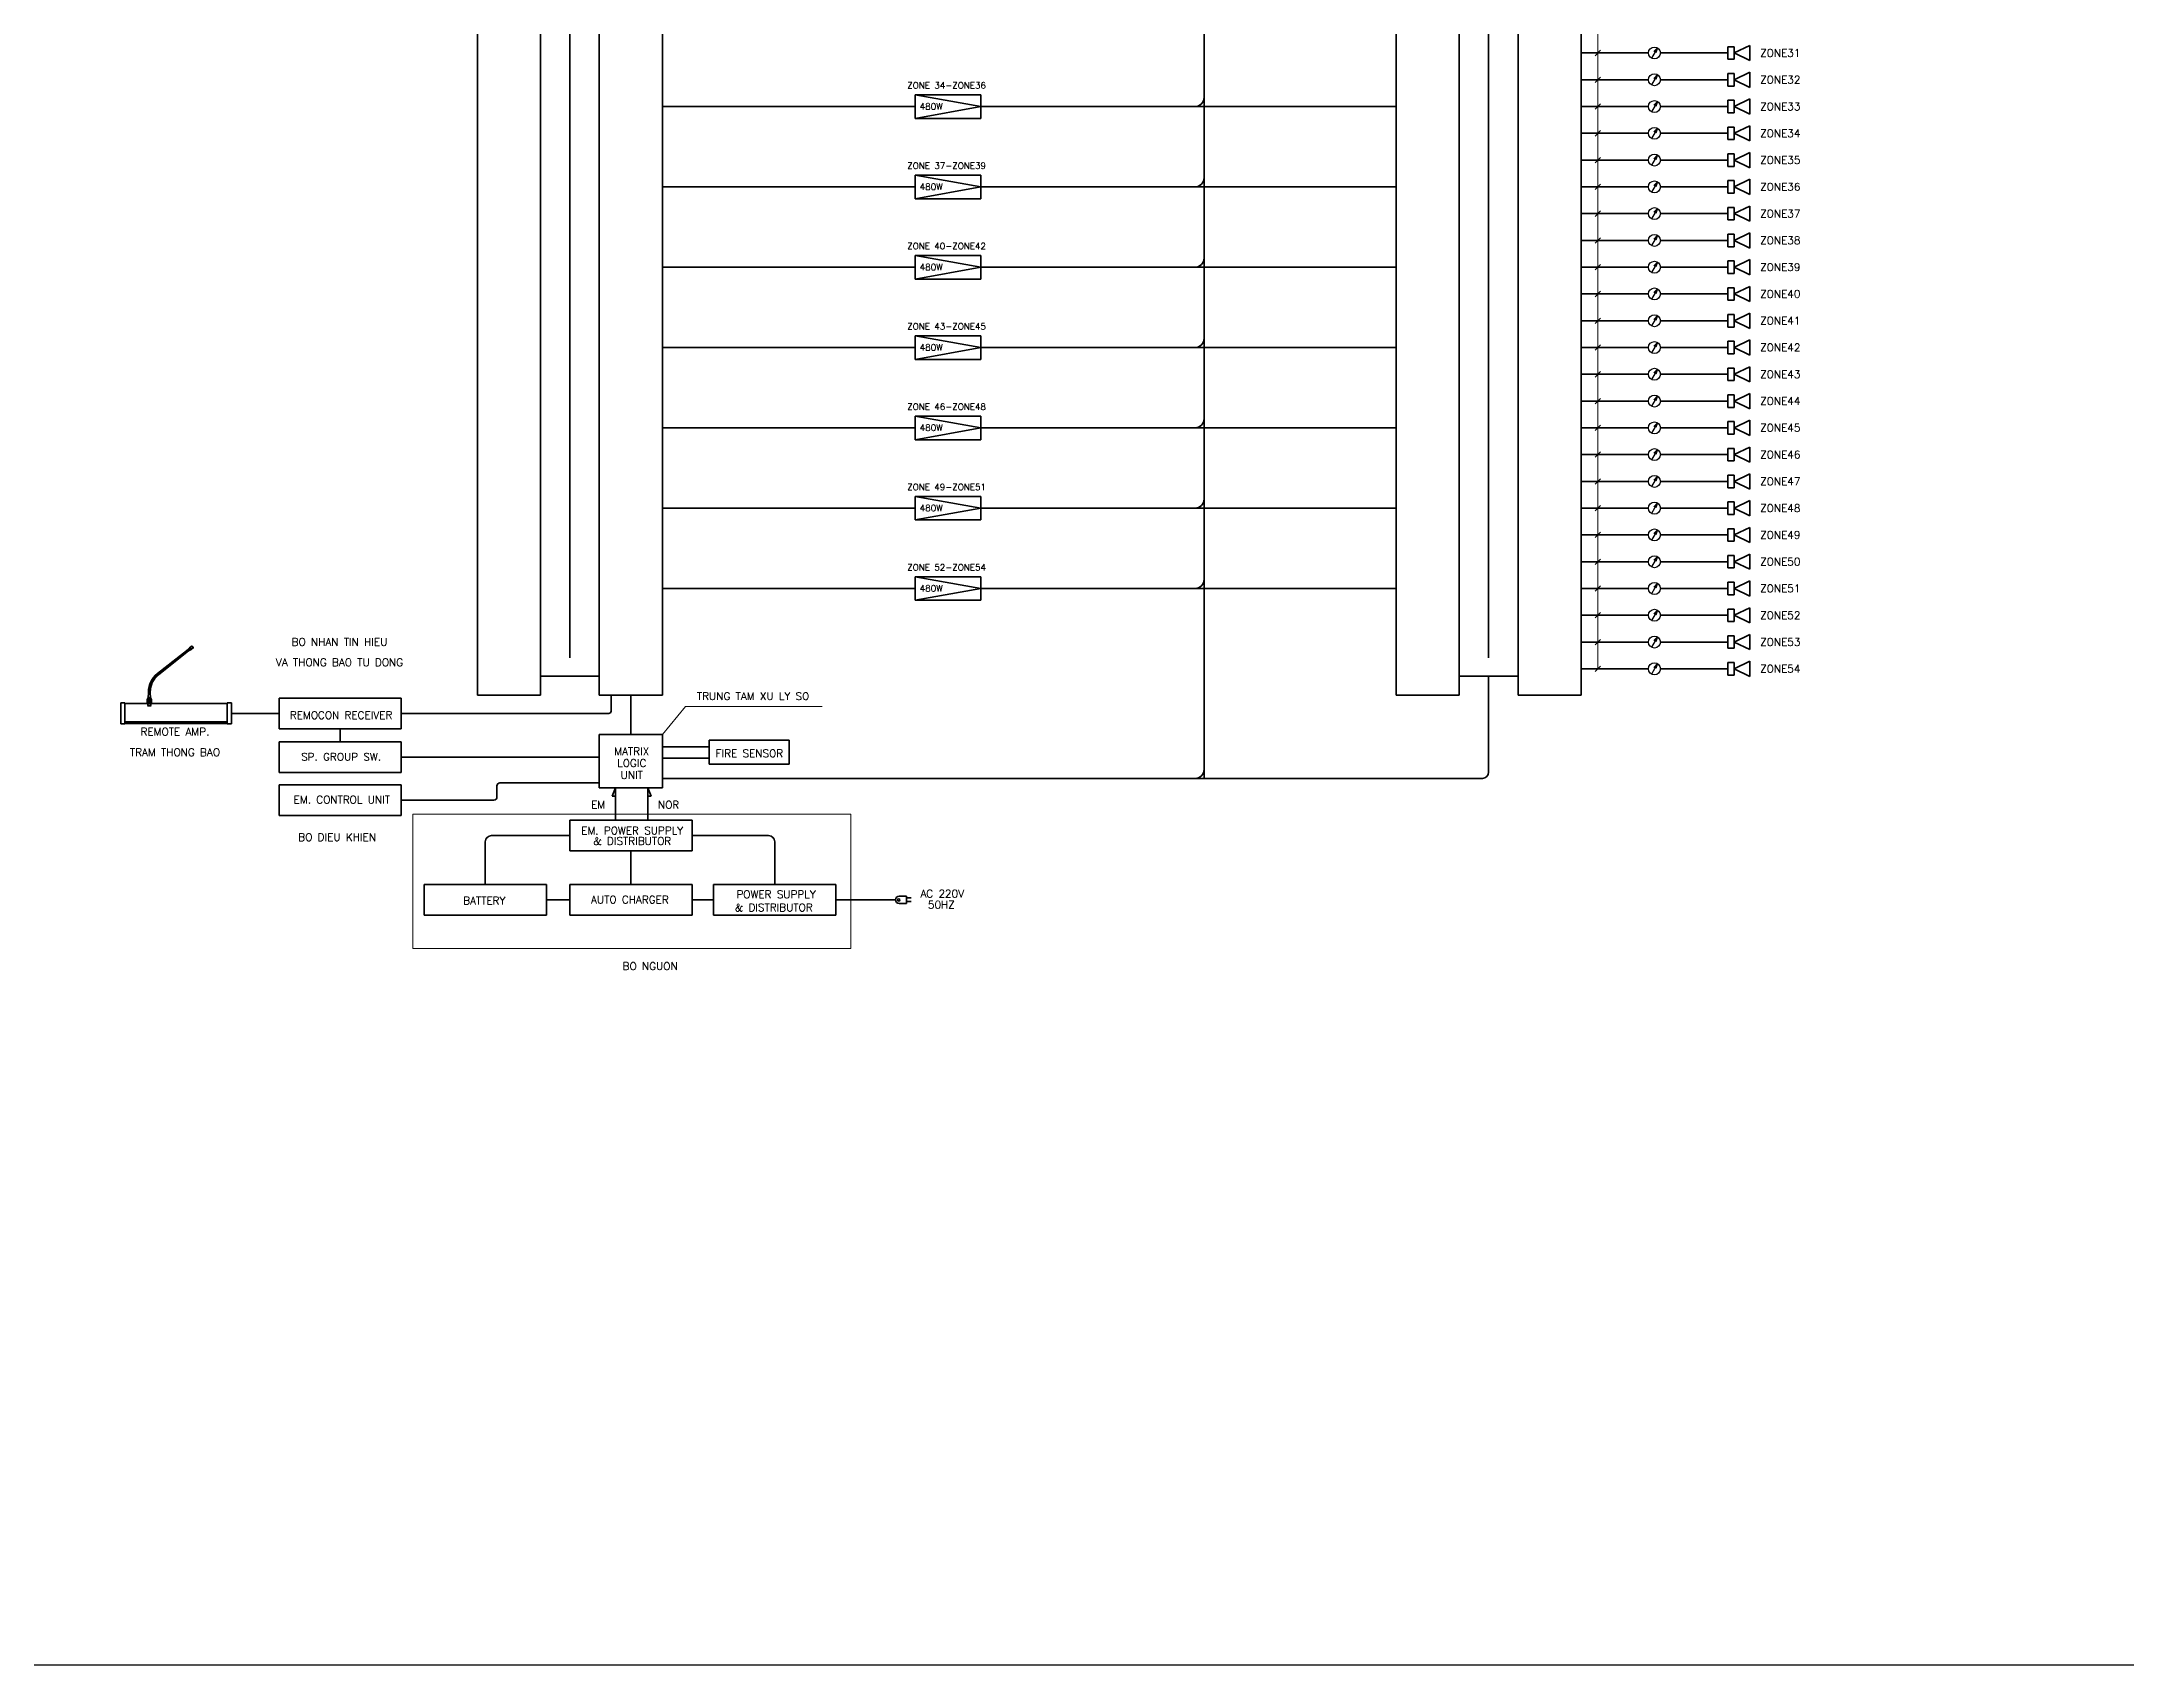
# Model space of a CAD drawing. Extents: x -5343388 to 7033982, y -486386 to 188356.
# Drawn here: x 154879 to 209407, y -486386 to -443940 of the extents above; entities that cross this region are included whole.
import ezdxf
from ezdxf.enums import TextEntityAlignment as Align

# ---------------------------------------------------------------- set-up
doc = ezdxf.new("R2010")
doc.units = 0
doc.header["$MEASUREMENT"] = 0
for name, color, linetype, lineweight in [('1. Normal Lighting Equipment', 2, 'Continuous', 35), ('1. Normal Lighting Text', 7, 'Continuous', 25), ('1. Normal Lighting Wire', 3, 'Continuous', 35), ('Net mo', 9, 'Continuous', 15)]:
    doc.layers.add(name, color=color, linetype=linetype, lineweight=lineweight)
doc.styles.add('GHS', font='romans1.shx', dxfattribs={"width": 0.8, "height": 200})

msp = doc.modelspace()

# ---------------------------------------------------------------- linework, layer by layer
msp.add_lwpolyline([(6016.37809, 188356.37426), (1372453.78938, 188356.37426), (1372453.78938, -486385.88005), (6016.37809, -486385.88005)], close=True)
for points in [[(197141.69643, -444099.80163), (196985.39323, -444370.52671)], [(197141.69643, -444099.80163), (197048.41113, -444198.58565)], [(197141.69643, -444099.80163), (197102.78961, -444229.98108)], [(197141.69643, -444799.80163), (196985.39323, -445070.52671)], [(197141.69643, -444799.80163), (197048.41113, -444898.58565)], [(197141.69643, -444799.80163), (197102.78961, -444929.98108)], [(197141.69643, -445499.80163), (196985.39323, -445770.52671)], [(197141.69643, -445499.80163), (197048.41113, -445598.58565)], [(197141.69643, -445499.80163), (197102.78961, -445629.98108)], [(197141.69643, -446199.80163), (196985.39323, -446470.52671)], [(197141.69643, -446199.80163), (197048.41113, -446298.58565)], [(197141.69643, -446199.80163), (197102.78961, -446329.98108)], [(197141.69643, -446899.80163), (196985.39323, -447170.52671)], [(197141.69643, -446899.80163), (197048.41113, -446998.58565)], [(197141.69643, -446899.80163), (197102.78961, -447029.98108)], [(197141.69643, -447599.80163), (196985.39323, -447870.52671)], [(197141.69643, -447599.80163), (197048.41113, -447698.58565)], [(197141.69643, -447599.80163), (197102.78961, -447729.98108)], [(197141.69643, -448299.80163), (196985.39323, -448570.52671)], [(197141.69643, -448299.80163), (197048.41113, -448398.58565)], [(197141.69643, -448299.80163), (197102.78961, -448429.98108)], [(197141.69643, -448999.80163), (196985.39323, -449270.52671)], [(197141.69643, -448999.80163), (197048.41113, -449098.58565)], [(197141.69643, -448999.80163), (197102.78961, -449129.98108)], [(197141.69643, -449699.80163), (196985.39323, -449970.52671)], [(197141.69643, -449699.80163), (197048.41113, -449798.58565)], [(197141.69643, -449699.80163), (197102.78961, -449829.98108)], [(197141.69643, -450399.80163), (196985.39323, -450670.52671)], [(197141.69643, -450399.80163), (197048.41113, -450498.58565)], [(197141.69643, -450399.80163), (197102.78961, -450529.98108)], [(197141.69643, -451099.80163), (196985.39323, -451370.52671)], [(197141.69643, -451099.80163), (197048.41113, -451198.58565)], [(197141.69643, -451099.80163), (197102.78961, -451229.98108)], [(197141.69643, -451799.80163), (196985.39323, -452070.52671)], [(197141.69643, -451799.80163), (197048.41113, -451898.58565)], [(197141.69643, -451799.80163), (197102.78961, -451929.98108)], [(197141.69643, -452499.80163), (196985.39323, -452770.52671)], [(197141.69643, -452499.80163), (197048.41113, -452598.58565)], [(197141.69643, -452499.80163), (197102.78961, -452629.98108)], [(197141.69643, -453199.80163), (196985.39323, -453470.52671)], [(197141.69643, -453199.80163), (197048.41113, -453298.58565)], [(197141.69643, -453199.80163), (197102.78961, -453329.98108)], [(197141.69643, -453899.80163), (196985.39323, -454170.52671)], [(197141.69643, -453899.80163), (197048.41113, -453998.58565)], [(197141.69643, -453899.80163), (197102.78961, -454029.98108)], [(197141.69643, -454599.80163), (196985.39323, -454870.52671)], [(197141.69643, -454599.80163), (197048.41113, -454698.58565)], [(197141.69643, -454599.80163), (197102.78961, -454729.98108)], [(197141.69643, -455299.80163), (196985.39323, -455570.52671)], [(197141.69643, -455299.80163), (197048.41113, -455398.58565)], [(197141.69643, -455299.80163), (197102.78961, -455429.98108)], [(197141.69643, -455999.80163), (196985.39323, -456270.52671)], [(197141.69643, -455999.80163), (197048.41113, -456098.58565)], [(197141.69643, -455999.80163), (197102.78961, -456129.98108)], [(197141.69643, -456699.80163), (196985.39323, -456970.52671)], [(197141.69643, -456699.80163), (197048.41113, -456798.58565)], [(197141.69643, -456699.80163), (197102.78961, -456829.98108)], [(197141.69643, -457399.80163), (196985.39323, -457670.52671)], [(197141.69643, -457399.80163), (197048.41113, -457498.58565)], [(197141.69643, -457399.80163), (197102.78961, -457529.98108)], [(197141.69643, -458099.80163), (196985.39323, -458370.52671)], [(197141.69643, -458099.80163), (197048.41113, -458198.58565)], [(197141.69643, -458099.80163), (197102.78961, -458229.98108)], [(197141.69643, -458799.80163), (196985.39323, -459070.52671)], [(197141.69643, -458799.80163), (197048.41113, -458898.58565)], [(197141.69643, -458799.80163), (197102.78961, -458929.98108)], [(197141.69643, -459499.80163), (196985.39323, -459770.52671)], [(197141.69643, -459499.80163), (197048.41113, -459598.58565)], [(197141.69643, -459499.80163), (197102.78961, -459629.98108)], [(197141.69643, -460199.80163), (196985.39323, -460470.52671)], [(197141.69643, -460199.80163), (197048.41113, -460298.58565)], [(197141.69643, -460199.80163), (197102.78961, -460329.98108)]]:
    msp.add_lwpolyline(points)
for centre in [(197063.54483, -444235.16417), (197063.54483, -444935.16417), (197063.54483, -445635.16417), (197063.54483, -446335.16417), (197063.54483, -447035.16417), (197063.54483, -447735.16417), (197063.54483, -448435.16417), (197063.54483, -449135.16417), (197063.54483, -449835.16417), (197063.54483, -450535.16417), (197063.54483, -451235.16417), (197063.54483, -451935.16417), (197063.54483, -452635.16417), (197063.54483, -453335.16417), (197063.54483, -454035.16417), (197063.54483, -454735.16417), (197063.54483, -455435.16417), (197063.54483, -456135.16417), (197063.54483, -456835.16417), (197063.54483, -457535.16417), (197063.54483, -458235.16417), (197063.54483, -458935.16417), (197063.54483, -459635.16417), (197063.54483, -460335.16417)]:
    msp.add_circle(centre, 156.3032)
at = {"layer": '1. Normal Lighting Equipment'}
for p, q in [((166276.31201, -422362.22296), (166276.31201, -461020.5115)), ((167926.50505, -461020.5115), (167926.50505, -422362.22296)), ((169464.71051, -422362.22296), (169464.71051, -461020.5115)), ((171114.90356, -461020.5115), (171114.90356, -422362.22296)), ((190307.19969, -422695.45974), (190307.19969, -461020.5115)), ((191957.39273, -461020.5115), (191957.39273, -422695.45974)), ((193495.5982, -422695.45974), (193495.5982, -461020.5115)), ((195145.79124, -461020.5115), (195145.79124, -422695.45974)), ((168695.60778, -423561.80073), (168695.60778, -460046.12879)), ((192726.49546, -423561.80073), (192726.49546, -460046.12879)), ((199145.13842, -444071.32417), (198981.29842, -444071.32417)), ((198981.29842, -444071.32417), (198981.29842, -444399.00417)), ((199554.73842, -444036.37873), (199145.13842, -444235.16417)), ((199145.13842, -444235.16417), (199145.13842, -444071.32417)), ((199145.13842, -444235.16417), (199554.73842, -444433.94961)), ((199145.13842, -444399.00417), (199145.13842, -444235.16417)), ((199554.73842, -444433.94961), (199554.73842, -444036.37873)), ((198981.29842, -444399.00417), (199145.13842, -444399.00417)), ((199145.13842, -444771.32417), (198981.29842, -444771.32417)), ((198981.29842, -444771.32417), (198981.29842, -445099.00417)), ((199554.73842, -444736.37873), (199145.13842, -444935.16417)), ((199145.13842, -444935.16417), (199145.13842, -444771.32417)), ((199145.13842, -444935.16417), (199554.73842, -445133.94961)), ((199145.13842, -445099.00417), (199145.13842, -444935.16417)), ((199554.73842, -445133.94961), (199554.73842, -444736.37873)), ((177726.3401, -445326.07042), (179446.79777, -445635.16417)), ((177726.3401, -445326.07042), (179446.79777, -445326.07042)), ((177726.3401, -445944.25791), (177726.3401, -445326.07042)), ((179446.79777, -445326.07042), (179446.79777, -445944.25791)), ((198981.29842, -445099.00417), (199145.13842, -445099.00417)), ((199145.13842, -445471.32417), (198981.29842, -445471.32417)), ((198981.29842, -445471.32417), (198981.29842, -445799.00417)), ((199554.73842, -445436.37873), (199145.13842, -445635.16417)), ((199145.13842, -445635.16417), (199145.13842, -445471.32417)), ((199554.73842, -445833.94961), (199554.73842, -445436.37873)), ((179446.79777, -445635.16417), (177726.3401, -445944.25791)), ((179446.79777, -445944.25791), (177726.3401, -445944.25791)), ((198981.29842, -445799.00417), (199145.13842, -445799.00417)), ((199145.13842, -445635.16417), (199554.73842, -445833.94961)), ((199145.13842, -445799.00417), (199145.13842, -445635.16417)), ((199145.13842, -446171.32417), (198981.29842, -446171.32417)), ((198981.29842, -446171.32417), (198981.29842, -446499.00417)), ((198981.29842, -446499.00417), (199145.13842, -446499.00417)), ((199554.73842, -446136.37873), (199145.13842, -446335.16417)), ((199145.13842, -446335.16417), (199145.13842, -446171.32417)), ((199145.13842, -446335.16417), (199554.73842, -446533.94961)), ((199145.13842, -446499.00417), (199145.13842, -446335.16417)), ((199554.73842, -446533.94961), (199554.73842, -446136.37873)), ((199145.13842, -446871.32417), (198981.29842, -446871.32417)), ((198981.29842, -446871.32417), (198981.29842, -447199.00417)), ((199554.73842, -446836.37873), (199145.13842, -447035.16417)), ((199145.13842, -447035.16417), (199145.13842, -446871.32417)), ((199145.13842, -447035.16417), (199554.73842, -447233.94961)), ((199145.13842, -447199.00417), (199145.13842, -447035.16417)), ((199554.73842, -447233.94961), (199554.73842, -446836.37873)), ((177726.3401, -447426.07042), (179446.79777, -447735.16417)), ((177726.3401, -447426.07042), (179446.79777, -447426.07042)), ((177726.3401, -448044.25791), (177726.3401, -447426.07042)), ((179446.79777, -447426.07042), (179446.79777, -448044.25791)), ((198981.29842, -447199.00417), (199145.13842, -447199.00417)), ((199145.13842, -447571.32417), (198981.29842, -447571.32417)), ((198981.29842, -447571.32417), (198981.29842, -447899.00417)), ((199554.73842, -447536.37873), (199145.13842, -447735.16417)), ((199145.13842, -447735.16417), (199145.13842, -447571.32417)), ((199554.73842, -447933.94961), (199554.73842, -447536.37873)), ((179446.79777, -447735.16417), (177726.3401, -448044.25791)), ((179446.79777, -448044.25791), (177726.3401, -448044.25791)), ((198981.29842, -447899.00417), (199145.13842, -447899.00417)), ((199145.13842, -447735.16417), (199554.73842, -447933.94961)), ((199145.13842, -447899.00417), (199145.13842, -447735.16417)), ((199145.13842, -448271.32417), (198981.29842, -448271.32417)), ((198981.29842, -448271.32417), (198981.29842, -448599.00417)), ((198981.29842, -448599.00417), (199145.13842, -448599.00417)), ((199554.73842, -448236.37873), (199145.13842, -448435.16417)), ((199145.13842, -448435.16417), (199145.13842, -448271.32417)), ((199145.13842, -448435.16417), (199554.73842, -448633.94961)), ((199145.13842, -448599.00417), (199145.13842, -448435.16417)), ((199554.73842, -448633.94961), (199554.73842, -448236.37873)), ((199145.13842, -448971.32417), (198981.29842, -448971.32417)), ((198981.29842, -448971.32417), (198981.29842, -449299.00417)), ((198981.29842, -449299.00417), (199145.13842, -449299.00417)), ((199554.73842, -448936.37873), (199145.13842, -449135.16417)), ((199145.13842, -449135.16417), (199145.13842, -448971.32417)), ((199145.13842, -449135.16417), (199554.73842, -449333.94961)), ((199145.13842, -449299.00417), (199145.13842, -449135.16417)), ((199554.73842, -449333.94961), (199554.73842, -448936.37873)), ((177726.3401, -449526.07042), (179446.79777, -449835.16417)), ((177726.3401, -449526.07042), (179446.79777, -449526.07042)), ((177726.3401, -450144.25791), (177726.3401, -449526.07042)), ((179446.79777, -449835.16417), (177726.3401, -450144.25791)), ((179446.79777, -449526.07042), (179446.79777, -450144.25791)), ((199145.13842, -449671.32417), (198981.29842, -449671.32417)), ((198981.29842, -449671.32417), (198981.29842, -449999.00417)), ((199554.73842, -449636.37873), (199145.13842, -449835.16417)), ((199145.13842, -449835.16417), (199145.13842, -449671.32417)), ((199145.13842, -449835.16417), (199554.73842, -450033.94961)), ((199145.13842, -449999.00417), (199145.13842, -449835.16417)), ((199554.73842, -450033.94961), (199554.73842, -449636.37873)), ((179446.79777, -450144.25791), (177726.3401, -450144.25791)), ((198981.29842, -449999.00417), (199145.13842, -449999.00417)), ((199145.13842, -450371.32417), (198981.29842, -450371.32417)), ((198981.29842, -450371.32417), (198981.29842, -450699.00417)), ((199554.73842, -450336.37873), (199145.13842, -450535.16417)), ((199145.13842, -450535.16417), (199145.13842, -450371.32417)), ((199554.73842, -450733.94961), (199554.73842, -450336.37873)), ((198981.29842, -450699.00417), (199145.13842, -450699.00417)), ((199145.13842, -450535.16417), (199554.73842, -450733.94961)), ((199145.13842, -450699.00417), (199145.13842, -450535.16417)), ((199145.13842, -451071.32417), (198981.29842, -451071.32417)), ((198981.29842, -451071.32417), (198981.29842, -451399.00417)), ((198981.29842, -451399.00417), (199145.13842, -451399.00417)), ((199554.73842, -451036.37873), (199145.13842, -451235.16417)), ((199145.13842, -451235.16417), (199145.13842, -451071.32417)), ((199145.13842, -451235.16417), (199554.73842, -451433.94961)), ((199145.13842, -451399.00417), (199145.13842, -451235.16417)), ((199554.73842, -451433.94961), (199554.73842, -451036.37873)), ((177726.3401, -451626.07042), (179446.79777, -451935.16417)), ((177726.3401, -451626.07042), (179446.79777, -451626.07042)), ((177726.3401, -452244.25791), (177726.3401, -451626.07042)), ((179446.79777, -451935.16417), (177726.3401, -452244.25791)), ((179446.79777, -451626.07042), (179446.79777, -452244.25791)), ((199145.13842, -451771.32417), (198981.29842, -451771.32417)), ((198981.29842, -451771.32417), (198981.29842, -452099.00417)), ((199554.73842, -451736.37873), (199145.13842, -451935.16417)), ((199145.13842, -451935.16417), (199145.13842, -451771.32417)), ((199145.13842, -451935.16417), (199554.73842, -452133.94961)), ((199145.13842, -452099.00417), (199145.13842, -451935.16417)), ((199554.73842, -452133.94961), (199554.73842, -451736.37873)), ((179446.79777, -452244.25791), (177726.3401, -452244.25791)), ((198981.29842, -452099.00417), (199145.13842, -452099.00417)), ((199145.13842, -452471.32417), (198981.29842, -452471.32417)), ((198981.29842, -452471.32417), (198981.29842, -452799.00417)), ((199554.73842, -452436.37873), (199145.13842, -452635.16417)), ((199145.13842, -452635.16417), (199145.13842, -452471.32417)), ((199554.73842, -452833.94961), (199554.73842, -452436.37873)), ((198981.29842, -452799.00417), (199145.13842, -452799.00417)), ((199145.13842, -452635.16417), (199554.73842, -452833.94961)), ((199145.13842, -452799.00417), (199145.13842, -452635.16417)), ((199145.13842, -453171.32417), (198981.29842, -453171.32417)), ((198981.29842, -453171.32417), (198981.29842, -453499.00417)), ((198981.29842, -453499.00417), (199145.13842, -453499.00417)), ((199554.73842, -453136.37873), (199145.13842, -453335.16417)), ((199145.13842, -453335.16417), (199145.13842, -453171.32417)), ((199145.13842, -453335.16417), (199554.73842, -453533.94961)), ((199145.13842, -453499.00417), (199145.13842, -453335.16417)), ((199554.73842, -453533.94961), (199554.73842, -453136.37873)), ((177726.3401, -453726.07042), (179446.79777, -454035.16417)), ((177726.3401, -453726.07042), (179446.79777, -453726.07042)), ((177726.3401, -454344.25791), (177726.3401, -453726.07042)), ((179446.79777, -454035.16417), (177726.3401, -454344.25791)), ((179446.79777, -453726.07042), (179446.79777, -454344.25791)), ((199145.13842, -453871.32417), (198981.29842, -453871.32417)), ((198981.29842, -453871.32417), (198981.29842, -454199.00417)), ((198981.29842, -454199.00417), (199145.13842, -454199.00417)), ((199554.73842, -453836.37873), (199145.13842, -454035.16417)), ((199145.13842, -454035.16417), (199145.13842, -453871.32417)), ((199145.13842, -454035.16417), (199554.73842, -454233.94961)), ((199145.13842, -454199.00417), (199145.13842, -454035.16417)), ((199554.73842, -454233.94961), (199554.73842, -453836.37873)), ((179446.79777, -454344.25791), (177726.3401, -454344.25791)), ((199145.13842, -454571.32417), (198981.29842, -454571.32417)), ((198981.29842, -454571.32417), (198981.29842, -454899.00417)), ((199554.73842, -454536.37873), (199145.13842, -454735.16417)), ((199145.13842, -454735.16417), (199145.13842, -454571.32417)), ((199145.13842, -454735.16417), (199554.73842, -454933.94961)), ((199145.13842, -454899.00417), (199145.13842, -454735.16417)), ((199554.73842, -454933.94961), (199554.73842, -454536.37873)), ((198981.29842, -454899.00417), (199145.13842, -454899.00417)), ((199145.13842, -455271.32417), (198981.29842, -455271.32417)), ((198981.29842, -455271.32417), (198981.29842, -455599.00417)), ((199554.73842, -455236.37873), (199145.13842, -455435.16417)), ((199145.13842, -455435.16417), (199145.13842, -455271.32417)), ((199554.73842, -455633.94961), (199554.73842, -455236.37873)), ((177726.3401, -455826.07042), (179446.79777, -456135.16417)), ((177726.3401, -455826.07042), (179446.79777, -455826.07042)), ((177726.3401, -456444.25791), (177726.3401, -455826.07042)), ((179446.79777, -455826.07042), (179446.79777, -456444.25791)), ((198981.29842, -455599.00417), (199145.13842, -455599.00417)), ((199145.13842, -455435.16417), (199554.73842, -455633.94961)), ((199145.13842, -455599.00417), (199145.13842, -455435.16417)), ((179446.79777, -456135.16417), (177726.3401, -456444.25791)), ((199145.13842, -455971.32417), (198981.29842, -455971.32417)), ((198981.29842, -455971.32417), (198981.29842, -456299.00417)), ((198981.29842, -456299.00417), (199145.13842, -456299.00417)), ((199554.73842, -455936.37873), (199145.13842, -456135.16417)), ((199145.13842, -456135.16417), (199145.13842, -455971.32417)), ((199145.13842, -456135.16417), (199554.73842, -456333.94961)), ((199145.13842, -456299.00417), (199145.13842, -456135.16417)), ((199554.73842, -456333.94961), (199554.73842, -455936.37873)), ((179446.79777, -456444.25791), (177726.3401, -456444.25791)), ((199145.13842, -456671.32417), (198981.29842, -456671.32417)), ((198981.29842, -456671.32417), (198981.29842, -456999.00417)), ((199554.73842, -456636.37873), (199145.13842, -456835.16417)), ((199145.13842, -456835.16417), (199145.13842, -456671.32417)), ((199145.13842, -456835.16417), (199554.73842, -457033.94961)), ((199145.13842, -456999.00417), (199145.13842, -456835.16417)), ((199554.73842, -457033.94961), (199554.73842, -456636.37873)), ((198981.29842, -456999.00417), (199145.13842, -456999.00417)), ((199145.13842, -457371.32417), (198981.29842, -457371.32417)), ((198981.29842, -457371.32417), (198981.29842, -457699.00417)), ((199554.73842, -457336.37873), (199145.13842, -457535.16417)), ((199145.13842, -457535.16417), (199145.13842, -457371.32417)), ((199554.73842, -457733.94961), (199554.73842, -457336.37873)), ((177726.3401, -457926.07042), (179446.79777, -458235.16417)), ((177726.3401, -457926.07042), (179446.79777, -457926.07042)), ((177726.3401, -458544.25791), (177726.3401, -457926.07042)), ((179446.79777, -457926.07042), (179446.79777, -458544.25791)), ((198981.29842, -457699.00417), (199145.13842, -457699.00417)), ((199145.13842, -457535.16417), (199554.73842, -457733.94961)), ((199145.13842, -457699.00417), (199145.13842, -457535.16417)), ((179446.79777, -458235.16417), (177726.3401, -458544.25791)), ((179446.79777, -458544.25791), (177726.3401, -458544.25791)), ((199145.13842, -458071.32417), (198981.29842, -458071.32417)), ((198981.29842, -458071.32417), (198981.29842, -458399.00417)), ((198981.29842, -458399.00417), (199145.13842, -458399.00417)), ((199554.73842, -458036.37873), (199145.13842, -458235.16417)), ((199145.13842, -458235.16417), (199145.13842, -458071.32417)), ((199145.13842, -458235.16417), (199554.73842, -458433.94961)), ((199145.13842, -458399.00417), (199145.13842, -458235.16417)), ((199554.73842, -458433.94961), (199554.73842, -458036.37873)), ((199145.13842, -458771.32417), (198981.29842, -458771.32417)), ((198981.29842, -458771.32417), (198981.29842, -459099.00417)), ((198981.29842, -459099.00417), (199145.13842, -459099.00417)), ((199554.73842, -458736.37873), (199145.13842, -458935.16417)), ((199145.13842, -458935.16417), (199145.13842, -458771.32417)), ((199145.13842, -458935.16417), (199554.73842, -459133.94961)), ((199145.13842, -459099.00417), (199145.13842, -458935.16417)), ((199554.73842, -459133.94961), (199554.73842, -458736.37873)), ((199145.13842, -459471.32417), (198981.29842, -459471.32417)), ((198981.29842, -459471.32417), (198981.29842, -459799.00417)), ((199554.73842, -459436.37873), (199145.13842, -459635.16417)), ((199145.13842, -459635.16417), (199145.13842, -459471.32417)), ((199145.13842, -459635.16417), (199554.73842, -459833.94961)), ((199145.13842, -459799.00417), (199145.13842, -459635.16417)), ((199554.73842, -459833.94961), (199554.73842, -459436.37873)), ((158710.59541, -459831.99018), (157907.3541, -460460.08734)), ((157932.71085, -460492.05372), (158727.71334, -459852.26456)), ((158735.0873, -459793.69992), (158708.20409, -459819.6692)), ((158751.17331, -459779.39751), (158735.0873, -459793.69992)), ((158769.8689, -459840.52889), (158737.23957, -459858.76176)), ((158755.31578, -459770.60186), (158752.14988, -459772.95329)), ((158805.77866, -459739.55993), (158761.19635, -459772.67285)), ((158769.8689, -459840.52889), (158788.20921, -459829.26159)), ((158797.82662, -459827.83727), (158794.66073, -459830.1887)), ((158842.12543, -459788.4962), (158797.54312, -459821.60913)), ((198981.29842, -459799.00417), (199145.13842, -459799.00417)), ((199145.13842, -460171.32417), (198981.29842, -460171.32417)), ((198981.29842, -460171.32417), (198981.29842, -460499.00417)), ((199554.73842, -460136.37873), (199145.13842, -460335.16417)), ((199145.13842, -460335.16417), (199145.13842, -460171.32417)), ((199554.73842, -460533.94961), (199554.73842, -460136.37873)), ((157900.07809, -460462.97094), (157907.33558, -460460.10192)), ((157932.71085, -460492.05372), (157928.27284, -460498.47294)), ((169464.71051, -460528.33945), (167926.50505, -460528.33945)), ((193495.5982, -460528.33945), (191957.39273, -460528.33945)), ((198981.29842, -460499.00417), (199145.13842, -460499.00417)), ((199145.13842, -460335.16417), (199554.73842, -460533.94961)), ((199145.13842, -460499.00417), (199145.13842, -460335.16417)), ((157055.99515, -461224.16545), (156948.85229, -461224.16545)), ((156948.85229, -461224.16545), (156948.85229, -461777.41441)), ((157055.99515, -461242.02259), (157055.99515, -461224.16545)), ((157055.99515, -461777.41441), (157055.99515, -461242.02259)), ((157055.99515, -461767.02259), (157055.99515, -461242.02259)), ((157055.99515, -461242.02259), (159734.56657, -461242.02259)), ((157642.22285, -461129.95072), (157642.22285, -461169.51437)), ((157642.22285, -461221.62286), (157642.22285, -461182.0592)), ((157643.54951, -461132.46327), (157643.54951, -461172.02692)), ((157643.54951, -461184.57175), (157643.54951, -461224.13541)), ((157647.4707, -461112.98736), (157647.4707, -461123.78175)), ((157647.4707, -461178.80763), (157647.4707, -461174.41612)), ((157647.4707, -461236.16161), (157647.4707, -461237.72165)), ((157652.19375, -461235.85574), (157652.19375, -461228.21748)), ((157652.19375, -461290.42637), (157652.19375, -461242.13322)), ((157653.77986, -461136.99098), (157653.77986, -461176.55464)), ((157653.77986, -461189.09947), (157653.77986, -461228.66312)), ((157665.24356, -461077.28949), (157661.97048, -461088.58634)), ((157664.01021, -461139.07246), (157664.01021, -461178.63611)), ((157664.01021, -461191.18094), (157664.01021, -461230.74459)), ((157664.946, -461111.75719), (157664.946, -461091.50825)), ((157668.18933, -461075.53325), (157669.51492, -460976.52839)), ((157672.03356, -460973.07453), (157669.51492, -460976.52839)), ((157672.03315, -460973.07453), (157672.03315, -460935.29006)), ((157674.24056, -461140.30616), (157674.24056, -461179.86982)), ((157674.24056, -461192.41465), (157674.24056, -461231.9783)), ((157684.47091, -461140.98035), (157684.47091, -461180.75975)), ((157684.47091, -461193.08883), (157684.47091, -461232.86823)), ((157694.70126, -461141.1961), (157694.70126, -461180.75975)), ((157694.70126, -461193.30458), (157694.70126, -461232.86823)), ((157704.93161, -461140.98035), (157704.93161, -461180.75975)), ((157704.93161, -461193.08883), (157704.93161, -461232.86823)), ((157715.16196, -461140.30616), (157715.16196, -461179.86982)), ((157715.16196, -461192.41465), (157715.16196, -461231.9783)), ((157717.36896, -460973.07453), (157717.36896, -460935.29006)), ((157717.36896, -460973.07453), (157719.8876, -460976.52839)), ((157719.8876, -460976.52839), (157721.21319, -461075.53325)), ((157724.15896, -461077.28949), (157727.43204, -461088.58634)), ((157724.45652, -461111.75719), (157724.45652, -461091.50825)), ((157725.39231, -461139.07246), (157725.39231, -461178.63611)), ((157725.39231, -461191.18094), (157725.39231, -461230.74459)), ((157735.62266, -461136.99098), (157735.62266, -461176.55464)), ((157735.62266, -461189.09947), (157735.62266, -461228.66312)), ((157737.20877, -461235.85574), (157737.20877, -461228.21748)), ((157737.20877, -461290.42637), (157737.20877, -461242.13322)), ((157741.93182, -461112.98736), (157741.93182, -461123.78175)), ((157741.93182, -461178.80763), (157741.93182, -461174.41612)), ((157741.93182, -461236.16161), (157741.93182, -461237.72165)), ((157745.85301, -461132.46327), (157745.85301, -461172.02692)), ((157745.85301, -461184.57175), (157745.85301, -461224.13541)), ((157747.17966, -461129.95072), (157747.17966, -461169.51437)), ((157747.17966, -461182.0592), (157747.17966, -461221.62286)), ((159734.56657, -461242.02259), (159734.56657, -461224.16545)), ((159734.56657, -461224.16545), (159841.70943, -461224.16545)), ((159734.56657, -461777.41441), (159734.56657, -461242.02259)), ((159734.56657, -461242.02259), (159734.56657, -461767.02259)), ((159841.70943, -461224.16545), (159841.70943, -461777.41441)), ((161086.70865, -461900.78993), (161086.70865, -461100.78993)), ((161086.70865, -461100.78993), (164282.71756, -461100.78993)), ((164282.71756, -461100.78993), (164282.71756, -461900.78993)), ((166276.31201, -461020.5115), (167926.50505, -461020.5115)), ((169464.71051, -461020.5115), (171114.90356, -461020.5115)), ((190307.19969, -461020.5115), (191957.39273, -461020.5115)), ((193495.5982, -461020.5115), (195145.79124, -461020.5115)), ((156948.85229, -461777.41441), (157055.99515, -461777.41441)), ((159734.56657, -461722.37974), (157055.99515, -461722.37974)), ((159734.56657, -461767.02259), (157055.99515, -461767.02259)), ((159841.70943, -461777.41441), (159734.56657, -461777.41441)), ((164282.71756, -461900.78993), (161086.70865, -461900.78993)), ((161086.70865, -463043.84388), (161086.70865, -462243.84388)), ((161086.70865, -462243.84388), (164282.71756, -462243.84388)), ((162684.71311, -461900.78993), (162684.71311, -462243.84388)), ((164282.71756, -462243.84388), (164282.71756, -463043.84388)), ((169464.71051, -462049.13096), (171114.90356, -462049.13096)), ((169464.71051, -463446.5045), (169464.71051, -462049.13096)), ((171114.90356, -462049.13096), (171114.90356, -463446.5045)), ((172337.74201, -462199.84517), (174430.9094, -462199.84517)), ((172337.74201, -462829.5271), (172337.74201, -462199.84517)), ((174430.9094, -462199.84517), (174430.9094, -462829.5271)), ((174430.9094, -462829.5271), (172337.74201, -462829.5271)), ((164282.71756, -463043.84388), (161086.70865, -463043.84388)), ((161090.92278, -464168.96991), (161090.92278, -463368.96991)), ((161090.92278, -463368.96991), (164282.71756, -463368.96991)), ((164282.71756, -463368.96991), (164282.71756, -464168.96991)), ((171114.90356, -463446.5045), (169464.71051, -463446.5045)), ((164282.71756, -464168.96991), (161090.92278, -464168.96991)), ((168689.80704, -465094.33938), (168689.80704, -464294.33938)), ((168689.80704, -464294.33938), (171889.80704, -464294.33938)), ((171889.80704, -464294.33938), (171889.80704, -465094.33938)), ((171889.80704, -465094.33938), (168689.80704, -465094.33938)), ((164882.93472, -466774.90276), (164882.93472, -465974.90276)), ((164882.93472, -465974.90276), (168082.93472, -465974.90276)), ((168082.93472, -465974.90276), (168082.93472, -466774.90276)), ((168689.80704, -466774.90276), (168689.80704, -465974.90276)), ((168689.80704, -465974.90276), (171889.80704, -465974.90276)), ((171889.80704, -465974.90276), (171889.80704, -466774.90276)), ((172453.88173, -466774.90276), (172453.88173, -465974.90276)), ((172453.88173, -465974.90276), (175653.88173, -465974.90276)), ((175653.88173, -465974.90276), (175653.88173, -466774.90276)), ((168689.80704, -466374.90276), (168082.93472, -466374.90276)), ((171889.80704, -466374.90276), (172453.88173, -466374.90276)), ((175653.88173, -466374.90276), (177213.10595, -466374.90276)), ((177309.10595, -466278.90276), (177503.20667, -466278.90276)), ((177503.20667, -466470.90276), (177309.10595, -466470.90276)), ((177503.20667, -466278.90276), (177503.20667, -466470.90276)), ((177503.20667, -466322.88178), (177620.24202, -466322.88178)), ((177503.20667, -466420.63286), (177620.24202, -466420.63286)), ((168082.93472, -466774.90276), (164882.93472, -466774.90276)), ((171889.80704, -466774.90276), (168689.80704, -466774.90276)), ((175653.88173, -466774.90276), (172453.88173, -466774.90276))]:
    msp.add_line(p, q, dxfattribs=at)
msp.add_circle((177296.03018, -466376.81341), 29.26525, dxfattribs=at)
for centre, radius, start, end in [((158275.18146, -460935.29006), 603.14831, 128.455674988, 180), ((158275.18146, -460935.29006), 557.8125, 128.455674988, 180), ((177309.10595, -466374.90276), 96, 90, 270)]:
    msp.add_arc(centre, radius, start, end, dxfattribs=at)
for centre, major_axis, ratio, start_param, end_param in [((158722.72183, -459839.21548), (14.51774, -19.54628), 0.2643691261, 3.1415926549, 6.2831853085), ((158752.4781, -459817.1144), (17.3908, -23.41448), 0.2643691261, 3.1415926531, 6.2831853067), ((158773.40531, -459801.57099), (21.25542, -28.6177), 0.2643691261, 3.1415926537, 6.2831853073), ((158776.5712, -459799.21957), (-21.25542, 28.6177), 0.2643691261, -0.5452454872, 3.6868381408), ((158779.36973, -459797.14099), (18.17339, -24.46814), 0.2643691261, 3.1415926523, 6.2831853059), ((157722.4363, -460759.06889), (21.86066, -5.99469), 0.2142858017, 3.1415926545, 6.2831853081), ((157725.4536, -460748.06579), (21.86066, -5.99469), 0.2142858017, 3.1415926545, 6.2831853081), ((157728.4709, -460737.06268), (21.86066, -5.99469), 0.2142858017, 3.1415926545, 6.2831853081), ((157733.41113, -460726.71858), (-22.02041, 7.78729), 0.2076866033, -0.2490564201, 2.8925362335), ((157737.77715, -460716.17769), (-22.02041, 7.78729), 0.2076866033, -0.2490564201, 2.8925362335), ((157742.14318, -460705.63681), (-22.02041, 7.78729), 0.2076866033, -0.2490564201, 2.8925362335), ((157746.50921, -460695.09592), (-22.02041, 7.78729), 0.2076866033, -0.2490564201, 2.8925362335), ((157751.99503, -460685.06938), (20.2256, -10.23474), 0.2142858017, 3.1415926545, 6.2831853081), ((157757.14647, -460674.88924), (20.2256, -10.23474), 0.2142858017, 3.1415926545, 6.2831853081), ((157762.29791, -460664.70911), (20.2256, -10.23474), 0.2142858017, 3.1415926545, 6.2831853081), ((157766.32955, -460654.01464), (-22.02041, 7.78729), 0.2076866033, -0.2490564201, 2.8925362335), ((157772.46461, -460644.3353), (19.74177, -11.13945), 0.2142858017, 3.1415926532, 6.2831853068), ((157778.07142, -460634.39869), (19.74177, -11.13945), 0.2142858017, 3.1415926532, 6.2831853068), ((157784.72773, -460625.10787), (18.84187, -12.60193), 0.2142858017, 3.1415926545, 6.2831853081), ((157791.07065, -460615.62421), (18.84187, -12.60193), 0.2142858017, 3.1415926545, 6.2831853081), ((157797.41357, -460606.14055), (18.84187, -12.60193), 0.2142858017, 3.1415926545, 6.2831853081), ((157803.62488, -460596.56978), (-18.83756, 13.80894), 0.2076866033, 0.2490564202, 3.3906490738), ((157810.88006, -460587.73869), (17.96876, -13.81841), 0.2142858017, 3.141592653, 6.2831853066), ((157817.83526, -460578.69449), (17.96876, -13.81841), 0.2142858017, 3.141592653, 6.2831853066), ((157824.79047, -460569.65029), (17.96876, -13.81841), 0.2142858017, 3.141592653, 6.2831853066), ((157832.45663, -460561.18545), (-18.46343, 14.30532), 0.2076866033, -0.2490564202, 2.8925362334), ((157839.9105, -460552.5476), (-18.46343, 14.30532), 0.2076866033, -0.2490564202, 2.8925362334), ((157847.36436, -460543.90976), (-18.46343, 14.30532), 0.2076866033, -0.2490564202, 2.8925362334), ((157854.81823, -460535.27192), (-18.46343, 14.30532), 0.2076866033, -0.2490564202, 2.8925362334), ((157862.98575, -460527.28795), (16.25025, -15.80361), 0.2142858017, 3.1415926536, 6.2831853072), ((157870.94017, -460519.10872), (16.25025, -15.80361), 0.2142858017, 3.1415926536, 6.2831853072), ((157878.89458, -460510.9295), (16.25025, -15.80361), 0.2142858017, 3.1415926536, 6.2831853072), ((157887.77929, -460503.73356), (14.88004, -17.09998), 0.2142858017, 3.1415926542, 6.2831853078), ((157896.38621, -460496.24401), (14.88004, -17.09998), 0.2142858017, 3.1415926542, 6.2831853078), ((157904.99312, -460488.75445), (14.88004, -17.09998), 0.2142858017, 3.1415926542, 6.2831853078), ((157914.17547, -460480.72194), (-14.09738, 17.751), 0.3660355412, -0.2213144424, 3.3629070959), ((157920.02321, -460476.07782), (-12.68764, 15.9759), 0.3660355412, -0.0031567606, 3.1439613087), ((157694.70126, -461129.95072), (-52.4784, 0), 0.2142858017, -0.4639277358, 3.6055203894), ((157694.70126, -461182.0592), (-52.4784, 0), 0.2142858017, -0.4510268118, 3.5926194654), ((157694.70126, -461169.51437), (52.4784, 0), 0.2142858017, 3.1415926536, 6.2831853072), ((157694.70126, -461221.62286), (52.4784, 0), 0.2142858017, 3.1415926536, 6.2831853072), ((157694.70126, -461236.16161), (-47.23056, 0), 0.2142858017, -0.4510268118, 3.5926194654), ((157694.70126, -461291.33725), (-46.75826, 0), 0.2142858017, -0.4296996662, 3.5712923197), ((157694.70126, -461112.98736), (-47.23056, 0), 0.2142858017, -0.8892431152, 4.0308357688), ((157694.70126, -461237.72165), (47.23056, 0), 0.2142858017, 3.0644454333, 6.3603325275), ((157694.70126, -461123.78175), (47.23056, 0), 0.2142858017, 3.1415926536, 6.2831853072), ((157694.70126, -461178.80763), (47.23056, 0), 0.2142858017, 3.1415926536, 6.2831853072), ((157694.70126, -461235.85574), (42.50751, 0), 0.2142858017, 3.1415926536, 6.2831853072), ((157694.70126, -461290.42637), (42.50751, 0), 0.2142858017, 3.1415926536, 6.2831853072), ((157694.70126, -461129.89028), (-37.78445, 0), 0.2142858017, -0.0044363095, 3.146028963), ((157694.70126, -461088.58634), (-32.73078, 0), 0.2142858017, -0.1240124877, 3.2656051413), ((157694.70126, -461077.28949), (-29.4577, 0), 0.2142858017, -0.4520696694, 3.5936623229), ((157694.70126, -461111.75719), (29.75526, 0), 0.2142858017, 3.1415926536, 6.2831853072), ((157694.70126, -461075.53325), (-26.51193, 0), 0.2142858017, -0.0057382181, 3.1473308717), ((157694.70126, -460976.52839), (25.18634, 0), 0.2142858017, 3.1415926536, 6.2831853072), ((157694.70126, -460927.43727), (22.6677, 0), 0.2142858017, 3.1415926536, 6.2831853072), ((157694.70126, -460938.84659), (22.6677, 0), 0.2142858017, 3.1415926536, 6.2831853072), ((157694.70126, -460950.2559), (22.6677, 0), 0.2142858017, 3.1415926536, 6.2831853072), ((157694.70126, -460961.66522), (22.6677, 0), 0.2142858017, 3.1415926536, 6.2831853072), ((157694.70126, -460973.07453), (22.6677, 0), 0.2142858017, 3.1415926536, 6.2831853072), ((157696.32146, -460916.10885), (22.55498, -2.25776), 0.2142858017, 3.1415926545, 6.2831853081), ((157697.45786, -460904.75627), (22.55498, -2.25776), 0.2142858017, 3.1415926545, 6.2831853081), ((157698.59425, -460893.40369), (22.55498, -2.25776), 0.2142858017, 3.1415926545, 6.2831853081), ((157699.73065, -460882.05111), (22.55498, -2.25776), 0.2142858017, 3.1415926545, 6.2831853081), ((157700.86705, -460870.69853), (22.55498, -2.25776), 0.2142858017, 3.1415926545, 6.2831853081), ((157702.00344, -460859.34595), (22.55498, -2.25776), 0.2142858017, 3.1415926545, 6.2831853081), ((157703.13984, -460847.99338), (22.55498, -2.25776), 0.2142858017, 3.1415926545, 6.2831853081), ((157704.27623, -460836.6408), (22.55498, -2.25776), 0.2142858017, 3.1415926545, 6.2831853081), ((157705.41263, -460825.28822), (22.55498, -2.25776), 0.2142858017, 3.1415926545, 6.2831853081), ((157706.54902, -460813.93564), (22.55498, -2.25776), 0.2142858017, 3.1415926545, 6.2831853081), ((157710.3671, -460803.08132), (21.86066, -5.99469), 0.2142858017, 3.1415926545, 6.2831853081), ((157713.3844, -460792.07821), (21.86066, -5.99469), 0.2142858017, 3.1415926545, 6.2831853081), ((157716.4017, -460781.0751), (21.86066, -5.99469), 0.2142858017, 3.1415926545, 6.2831853081), ((157719.419, -460770.072), (21.86066, -5.99469), 0.2142858017, 3.1415926545, 6.2831853081)]:
    msp.add_ellipse(centre, major_axis=major_axis, ratio=ratio, start_param=start_param, end_param=end_param, dxfattribs=at)
msp.add_ellipse((158823.95205, -459764.02807), major_axis=(-18.17339, 24.46814), ratio=0.2643691261, dxfattribs=at)
at = {"layer": '1. Normal Lighting Wire'}
for p, q in [((185283.49655, -421877.47035), (185283.49655, -463199.65716)), ((195145.79124, -444235.16417), (196907.24163, -444235.16417)), ((197219.84803, -444235.16417), (198981.29842, -444235.16417)), ((195145.79124, -444935.16417), (196907.24163, -444935.16417)), ((197219.84803, -444935.16417), (198981.29842, -444935.16417)), ((177726.3401, -445635.16417), (171114.90356, -445635.16417)), ((190307.19969, -445635.16417), (179446.79777, -445635.16417)), ((195145.79124, -445635.16417), (196907.24163, -445635.16417)), ((197219.84803, -445635.16417), (198981.29842, -445635.16417)), ((195145.79124, -446335.16417), (196907.24163, -446335.16417)), ((197219.84803, -446335.16417), (198981.29842, -446335.16417)), ((195145.79124, -447035.16417), (196907.24163, -447035.16417)), ((197219.84803, -447035.16417), (198981.29842, -447035.16417)), ((177726.3401, -447735.16417), (171114.90356, -447735.16417)), ((190307.19969, -447735.16417), (179446.79777, -447735.16417)), ((195145.79124, -447735.16417), (196907.24163, -447735.16417)), ((197219.84803, -447735.16417), (198981.29842, -447735.16417)), ((195145.79124, -448435.16417), (196907.24163, -448435.16417)), ((197219.84803, -448435.16417), (198981.29842, -448435.16417)), ((195145.79124, -449135.16417), (196907.24163, -449135.16417)), ((197219.84803, -449135.16417), (198981.29842, -449135.16417)), ((177726.3401, -449835.16417), (171114.90356, -449835.16417)), ((190307.19969, -449835.16417), (179446.79777, -449835.16417)), ((195145.79124, -449835.16417), (196907.24163, -449835.16417)), ((197219.84803, -449835.16417), (198981.29842, -449835.16417)), ((195145.79124, -450535.16417), (196907.24163, -450535.16417)), ((197219.84803, -450535.16417), (198981.29842, -450535.16417)), ((195145.79124, -451235.16417), (196907.24163, -451235.16417)), ((197219.84803, -451235.16417), (198981.29842, -451235.16417)), ((177726.3401, -451935.16417), (171114.90356, -451935.16417)), ((190307.19969, -451935.16417), (179446.79777, -451935.16417)), ((195145.79124, -451935.16417), (196907.24163, -451935.16417)), ((197219.84803, -451935.16417), (198981.29842, -451935.16417)), ((195145.79124, -452635.16417), (196907.24163, -452635.16417)), ((197219.84803, -452635.16417), (198981.29842, -452635.16417)), ((195145.79124, -453335.16417), (196907.24163, -453335.16417)), ((197219.84803, -453335.16417), (198981.29842, -453335.16417)), ((177726.3401, -454035.16417), (171114.90356, -454035.16417)), ((190307.19969, -454035.16417), (179446.79777, -454035.16417)), ((195145.79124, -454035.16417), (196907.24163, -454035.16417)), ((197219.84803, -454035.16417), (198981.29842, -454035.16417)), ((195145.79124, -454735.16417), (196907.24163, -454735.16417)), ((197219.84803, -454735.16417), (198981.29842, -454735.16417)), ((195145.79124, -455435.16417), (196907.24163, -455435.16417)), ((197219.84803, -455435.16417), (198981.29842, -455435.16417)), ((177726.3401, -456135.16417), (171114.90356, -456135.16417)), ((190307.19969, -456135.16417), (179446.79777, -456135.16417)), ((195145.79124, -456135.16417), (196907.24163, -456135.16417)), ((197219.84803, -456135.16417), (198981.29842, -456135.16417)), ((195145.79124, -456835.16417), (196907.24163, -456835.16417)), ((197219.84803, -456835.16417), (198981.29842, -456835.16417)), ((195145.79124, -457535.16417), (196907.24163, -457535.16417)), ((197219.84803, -457535.16417), (198981.29842, -457535.16417)), ((177726.3401, -458235.16417), (171114.90356, -458235.16417)), ((190307.19969, -458235.16417), (179446.79777, -458235.16417)), ((195145.79124, -458235.16417), (196907.24163, -458235.16417)), ((197219.84803, -458235.16417), (198981.29842, -458235.16417)), ((195145.79124, -458935.16417), (196907.24163, -458935.16417)), ((197219.84803, -458935.16417), (198981.29842, -458935.16417)), ((195145.79124, -459635.16417), (196907.24163, -459635.16417)), ((197219.84803, -459635.16417), (198981.29842, -459635.16417)), ((192726.49546, -460528.33945), (192726.49546, -463039.65716)), ((195145.79124, -460335.16417), (196907.24163, -460335.16417)), ((197219.84803, -460335.16417), (198981.29842, -460335.16417)), ((169770.73214, -461020.5115), (169770.73214, -461441.26612)), ((170289.80704, -461020.5115), (170289.80704, -462049.13096)), ((161086.70865, -461500.78993), (159841.70943, -461500.78993)), ((164282.71756, -461500.78993), (169711.20833, -461500.78993)), ((172337.74201, -462376.62936), (171114.90356, -462376.62936)), ((169464.71051, -462643.84388), (164282.71756, -462643.84388)), ((172337.74201, -462670.05147), (171114.90356, -462670.05147)), ((166786.28955, -463688.96991), (166786.28955, -463398.00169)), ((166866.28955, -463318.00169), (169464.71051, -463318.00169)), ((169886.17656, -463444.8383), (169798.43948, -463665.25675)), ((169886.17656, -464294.33938), (169886.17656, -463444.8383)), ((170731.64291, -464294.33938), (170731.64291, -463444.8383)), ((170731.64291, -463444.8383), (170819.37999, -463665.25675)), ((185283.49655, -463199.65716), (171114.90356, -463199.65716)), ((188290.8384, -463199.65716), (185283.49655, -463199.65716)), ((192566.49546, -463199.65716), (188290.8384, -463199.65716)), ((164282.71756, -463768.96991), (166706.28955, -463768.96991)), ((169798.43948, -463665.25675), (169886.17656, -463665.25675)), ((170819.37999, -463665.25675), (170731.64291, -463665.25675)), ((166482.93472, -464854.33938), (166482.93472, -465974.90276)), ((168689.80704, -464694.33938), (166642.93472, -464694.33938)), ((170289.80704, -465094.33938), (170289.80704, -465974.90276)), ((171889.80704, -464694.33938), (173893.88173, -464694.33938)), ((174053.88173, -464854.33938), (174053.88173, -465974.90276))]:
    msp.add_line(p, q, dxfattribs=at)
for centre, radius, start, end in [((185043.49655, -445395.16417), 240, 270, 0), ((185043.49655, -447495.16417), 240, 270, 0), ((185043.49655, -449595.16417), 240, 270, 0), ((185043.49655, -451695.16417), 240, 270, 0), ((185043.49655, -453795.16417), 240, 270, 0), ((185043.49655, -455895.16417), 240, 270, 0), ((185043.49655, -457995.16417), 240, 270, 0), ((169711.20833, -461441.26612), 59.52381, 270, 0), ((166866.28955, -463398.00169), 80, 90, 180), ((185043.49655, -462959.65716), 240, 270, 0), ((192566.49546, -463039.65716), 160, 270, 0), ((166706.28955, -463688.96991), 80, 270, 0), ((166642.93472, -464854.33938), 160, 90, 180), ((173893.88173, -464854.33938), 160, 0, 90)]:
    msp.add_arc(centre, radius, start, end, dxfattribs=at)
at = {"layer": 'Net mo'}
for p, q in [((171114.90356, -462049.13096), (171720.56621, -461320.20036)), ((171720.56621, -461320.20036), (175290.52841, -461320.20036))]:
    msp.add_line(p, q, dxfattribs=at)
for points in [[(195584.10799, -460335.16417), (195584.10799, -421191.36682), (201048.15765, -421191.36682)], [(195513.39731, -444305.87485), (195654.81867, -444164.45349)], [(195513.39731, -445005.87485), (195654.81867, -444864.45349)], [(195513.39731, -445705.87485), (195654.81867, -445564.45349)], [(195513.39731, -446405.87485), (195654.81867, -446264.45349)], [(195513.39731, -447105.87485), (195654.81867, -446964.45349)], [(195513.39731, -447805.87485), (195654.81867, -447664.45349)], [(195513.39731, -448505.87485), (195654.81867, -448364.45349)], [(195513.39731, -449205.87485), (195654.81867, -449064.45349)], [(195513.39731, -449905.87485), (195654.81867, -449764.45349)], [(195513.39731, -450605.87485), (195654.81867, -450464.45349)], [(195513.39731, -451305.87485), (195654.81867, -451164.45349)], [(195513.39731, -452005.87485), (195654.81867, -451864.45349)], [(195513.39731, -452705.87485), (195654.81867, -452564.45349)], [(195513.39731, -453405.87485), (195654.81867, -453264.45349)], [(195513.39731, -454105.87485), (195654.81867, -453964.45349)], [(195513.39731, -454805.87485), (195654.81867, -454664.45349)], [(195513.39731, -455505.87485), (195654.81867, -455364.45349)], [(195513.39731, -456205.87485), (195654.81867, -456064.45349)], [(195513.39731, -456905.87485), (195654.81867, -456764.45349)], [(195513.39731, -457605.87485), (195654.81867, -457464.45349)], [(195513.39731, -458305.87485), (195654.81867, -458164.45349)], [(195513.39731, -459005.87485), (195654.81867, -458864.45349)], [(195513.39731, -459705.87485), (195654.81867, -459564.45349)], [(195513.39731, -460405.87485), (195654.81867, -460264.45349)]]:
    msp.add_lwpolyline(points, dxfattribs=at)
msp.add_lwpolyline([(164586.42936, -464136.10364), (176044.90958, -464136.10364), (176044.90958, -467643.90043), (164586.42936, -467643.90043)], close=True, dxfattribs=at)

# ---------------------------------------------------------------- texts
at = {"layer": '1. Normal Lighting Text', "style": 'GHS'}
for s, height, p in [('ZONE31', 200, (199828.57931, -444334.33926)), ('ZONE32', 200, (199828.57931, -445034.33926)), ('ZONE 34-ZONE36', 166.6666667, (177520.85665, -445166.84848)), ('480W', 166.666667, (177847.12628, -445716.73641)), ('ZONE33', 200, (199828.57931, -445734.33926)), ('ZONE34', 200, (199828.57931, -446434.33926)), ('ZONE 37-ZONE39', 166.6666667, (177520.85665, -447266.84848)), ('ZONE35', 200, (199828.57931, -447134.33926)), ('480W', 166.666667, (177847.12628, -447816.73641)), ('ZONE36', 200, (199828.57931, -447834.33926)), ('ZONE37', 200, (199828.57931, -448534.33926)), ('ZONE 40-ZONE42', 166.6666667, (177520.85665, -449366.84848)), ('ZONE38', 200, (199828.57931, -449234.33926)), ('480W', 166.666667, (177847.12628, -449916.73641)), ('ZONE39', 200, (199828.57931, -449934.33926)), ('ZONE40', 200, (199828.57931, -450634.33926)), ('ZONE 43-ZONE45', 166.6666667, (177520.85665, -451466.84848)), ('ZONE41', 200, (199828.57931, -451334.33926)), ('480W', 166.666667, (177847.12628, -452016.73641)), ('ZONE42', 200, (199828.57931, -452034.33926)), ('ZONE43', 200, (199828.57931, -452734.33926)), ('ZONE 46-ZONE48', 166.6666667, (177520.85665, -453566.84848)), ('ZONE44', 200, (199828.57931, -453434.33926)), ('480W', 166.666667, (177847.12628, -454116.73641)), ('ZONE45', 200, (199828.57931, -454134.33926)), ('ZONE46', 200, (199828.57931, -454834.33926)), ('ZONE 49-ZONE51', 166.6666667, (177520.85665, -455666.84848)), ('ZONE47', 200, (199828.57931, -455534.33926)), ('480W', 166.666667, (177847.12628, -456216.73641)), ('ZONE48', 200, (199828.57931, -456234.33926)), ('ZONE49', 200, (199828.57931, -456934.33926)), ('ZONE50', 200, (199828.57931, -457634.33926)), ('ZONE 52-ZONE54', 166.6666667, (177520.85665, -457766.84848)), ('480W', 166.666667, (177847.12628, -458316.73641)), ('ZONE51', 200, (199828.57931, -458334.33926)), ('ZONE52', 200, (199828.57931, -459034.33926)), ('ZONE53', 200, (199828.57931, -459734.33926)), ('ZONE54', 200, (199828.57931, -460434.33926))]:
    msp.add_text(s, height=height, dxfattribs=at).set_placement(p)
for s, p in [('BO NHAN TIN HIEU', (162669.33007, -459731.85728)), ('VA THONG BAO TU DONG', (162669.33007, -460265.41113)), ('TRUNG TAM XU LY SO', (173487.36799, -461149.8854)), ('REMOCON RECEIVER', (162710.65138, -461646.94921)), ('REMOTE AMP.', (158364.85228, -462080.20638)), ('MATRIX', (170313.677, -462588.94692)), ('TRAM THONG BAO', (158364.85228, -462615.32256)), ('SP. GROUP SW.', (162710.65138, -462736.09167)), ('LOGIC', (170313.677, -462899.80406)), ('FIRE SENSOR', (173391.26763, -462644.97252)), ('UNIT', (170313.677, -463210.66121)), ('EM. CONTROL UNIT', (162729.50865, -463856.89158)), ('BO DIEU KHIEN', (162607.56418, -464836.4001)), ('BO NGUON', (170795.32531, -468208.35594))]:
    msp.add_text(s, height=200, dxfattribs=at).set_placement(p, align=Align.CENTER)
for s, p in [('EM ', (169503.06986, -463890.45148)), ('NOR', (171277.90203, -463890.45148)), ('EM. POWER SUPPLY', (170325.43995, -464562.85731)), ('& DISTRIBUTOR', (170325.43995, -464834.67984)), ('POWER SUPPLY', (174089.51465, -466232.27745)), ('AC 220V', (178434.52582, -466212.63031)), ('BATTERY', (166457.1225, -466392.69573)), ('AUTO CHARGER', (170264.12757, -466367.9917)), ('& DISTRIBUTOR', (174026.26858, -466575.07823)), ('50HZ', (178410.91123, -466503.28833))]:
    msp.add_text(s, height=200, dxfattribs=at).set_placement(p, align=Align.MIDDLE)

doc.saveas('drawing.dxf')
